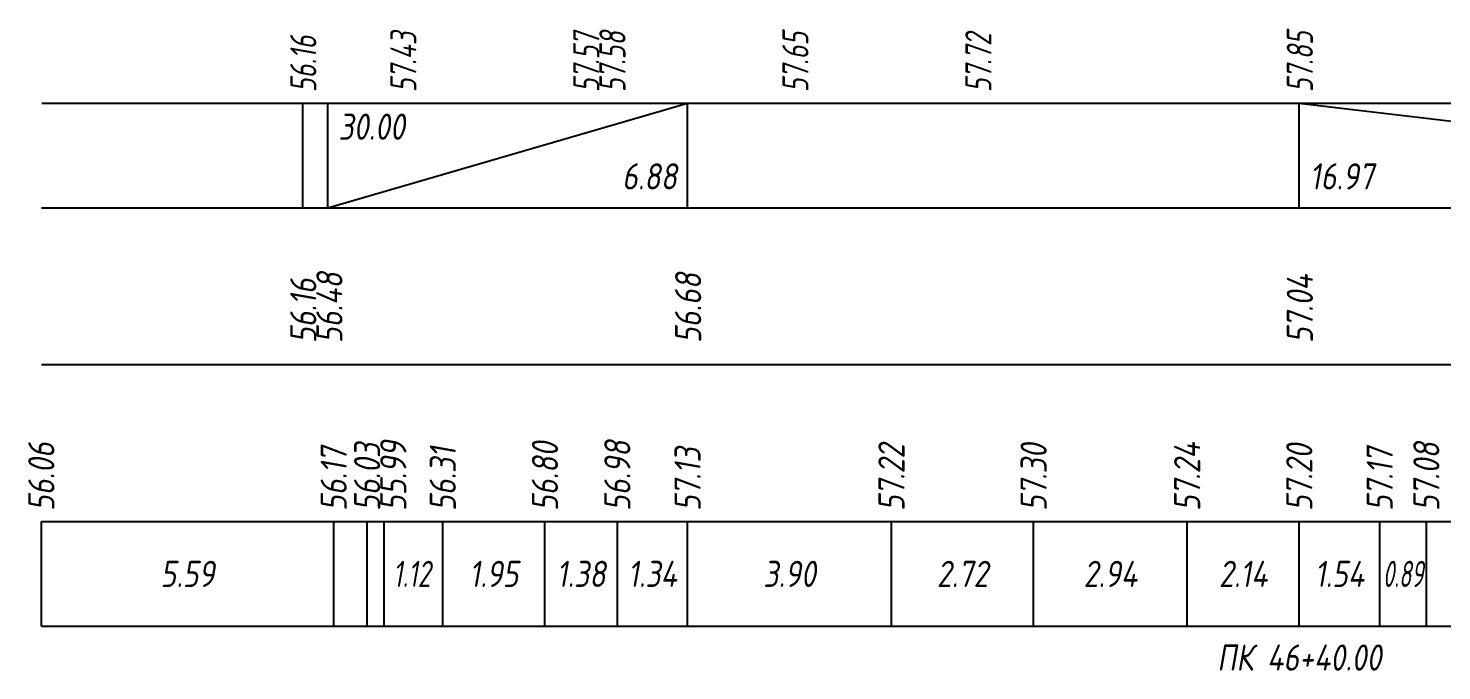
# Model space of a CAD drawing. Extents: x -717 to 1451, y -133302 to 233.
# Drawn here: x -296.2 to -161, y -73402.3 to -73340.9 of the extents above; entities that cross this region are included whole.
import ezdxf
from ezdxf.enums import TextEntityAlignment as Align

# ---------------------------------------------------------------- set-up
doc = ezdxf.new("R2010")
doc.units = 0
for name, color, linetype in [('Код_510', 7, 'Continuous'), ('Код_514', 1, 'Continuous'), ('Код_516', 1, 'Continuous'), ('Подписи поперечников', 7, 'Continuous'), ('Таблица', 7, 'Continuous')]:
    doc.layers.add(name, color=color, linetype=linetype)
doc.styles.add('М', font='romand.shx', dxfattribs={"width": 0.8, "oblique": 10, "height": 2.5})

msp = doc.modelspace()

# ---------------------------------------------------------------- linework, layer by layer
at = {"layer": 'Код_510'}
for p, q in [((-294.933, -73398.092), (-294.933, -73388.092)), ((-266.968, -73398.092), (-266.968, -73388.092)), ((-263.77, -73398.092), (-263.77, -73388.092)), ((-262.147, -73398.092), (-262.147, -73388.092)), ((-256.534, -73398.092), (-256.534, -73388.092)), ((-246.76, -73398.092), (-246.76, -73388.092)), ((-239.838, -73398.092), (-239.838, -73388.092)), ((-233.119, -73398.092), (-233.119, -73388.092)), ((-213.619, -73398.092), (-213.619, -73388.092)), ((-200.021, -73398.092), (-200.021, -73388.092)), ((-185.335, -73398.092), (-185.335, -73388.092)), ((-174.61, -73398.092), (-174.61, -73388.092)), ((-166.914, -73398.092), (-166.914, -73388.092)), ((-162.456, -73398.092), (-162.456, -73388.092))]:
    msp.add_line(p, q, dxfattribs=at)
at = {"layer": 'Код_516'}
for p, q in [((-269.933, -73358.092), (-269.933, -73348.092)), ((-267.519, -73358.092), (-267.519, -73348.092)), ((-267.519, -73358.092), (-233.119, -73348.092)), ((-233.119, -73358.092), (-233.119, -73348.092)), ((-174.61, -73358.092), (-174.61, -73348.092)), ((-174.61, -73348.092), (-89.761, -73358.092))]:
    msp.add_line(p, q, dxfattribs=at)
at = {"layer": 'Таблица'}
for p, q in [((-294.879, -73348.092), (-60.811, -73348.092)), ((-294.933, -73358.092), (-60.865, -73358.092)), ((-294.933, -73373.092), (-60.865, -73373.092)), ((-294.933, -73388.092), (-60.865, -73388.092)), ((-294.933, -73398.092), (-60.865, -73398.092))]:
    msp.add_line(p, q, dxfattribs=at)

# ---------------------------------------------------------------- texts
at = {"layer": 'Код_510', "style": 'М', "oblique": 10, "width": 0.8}
for s, p in [('56.03', (-263.77, -73387.092)), ('55.99', (-261.27, -73387.092)), ('56.80', (-246.76, -73387.092)), ('56.98', (-239.838, -73387.092)), ('57.08', (-162.456, -73387.092)), ('56.06', (-294.933, -73387.092)), ('56.17', (-266.968, -73387.092)), ('56.31', (-256.534, -73387.092)), ('57.13', (-233.119, -73387.092)), ('57.22', (-213.619, -73387.092)), ('57.30', (-200.021, -73387.092)), ('57.24', (-185.335, -73387.092)), ('57.20', (-174.61, -73387.092)), ('57.17', (-166.914, -73387.092))]:
    msp.add_text(s, height=2.5, rotation=90, dxfattribs=at).set_placement(p, align=Align.MIDDLE_LEFT)
at = {"layer": 'Код_510', "style": 'М', "oblique": 10}
for s, width, p in [('5.59', 0.8, (-280.95, -73393.092)), ('1.12', 0.7, (-259.502, -73393.092)), ('1.95', 0.8, (-251.647, -73393.092)), ('1.38', 0.8, (-243.299, -73393.092)), ('1.34', 0.8, (-236.479, -73393.092)), ('3.90', 0.8, (-223.369, -73393.092)), ('2.72', 0.8, (-206.82, -73393.092)), ('2.94', 0.8, (-192.678, -73393.092)), ('2.14', 0.8, (-179.972, -73393.092)), ('1.54', 0.8, (-170.762, -73393.092)), ('0.89', 0.6, (-164.685, -73393.092))]:
    msp.add_text(s, height=2.5, dxfattribs=dict(at, width=width)).set_placement(p, align=Align.MIDDLE_CENTER)
at = {"layer": 'Код_514', "style": 'М', "oblique": 10, "width": 0.7}
for s, p in [('57.43', (-260.306, -73347.053)), ('57.57', (-242.806, -73347.053)), ('57.58', (-240.306, -73347.053)), ('57.65', (-222.806, -73347.053)), ('57.72', (-205.306, -73347.053)), ('57.85', (-174.556, -73347.053)), ('56.16', (-269.879, -73347.053))]:
    msp.add_text(s, height=2.5, rotation=90, dxfattribs=at).set_placement(p, align=Align.MIDDLE_LEFT)
at = {"layer": 'Код_516', "style": 'М', "oblique": 10, "width": 0.8}
msp.add_text('30.00', height=2.5, dxfattribs=at).set_placement((-266.519, -73349.092), align=Align.TOP_LEFT)
msp.add_text('6.88', height=2.5, dxfattribs=at).set_placement((-234.119, -73357.092), align=Align.BOTTOM_RIGHT)
msp.add_text('16.97', height=2.5, dxfattribs=at).set_placement((-173.61, -73357.092), align=Align.BOTTOM_LEFT)
for s, p in [('56.48', (-267.379, -73371.042)), ('56.68', (-233.065, -73371.042)), ('56.16', (-269.879, -73371.042)), ('57.04', (-174.556, -73371.042))]:
    msp.add_text(s, height=2.5, rotation=90, dxfattribs=at).set_placement(p, align=Align.MIDDLE_LEFT)
at = {"layer": 'Подписи поперечников', "style": 'М', "oblique": 10, "width": 0.8}
msp.add_text('ПК 46+40.00', height=2.5, dxfattribs=at).set_placement((-174.61, -73403.092), align=Align.BOTTOM_CENTER)

doc.saveas('drawing.dxf')
